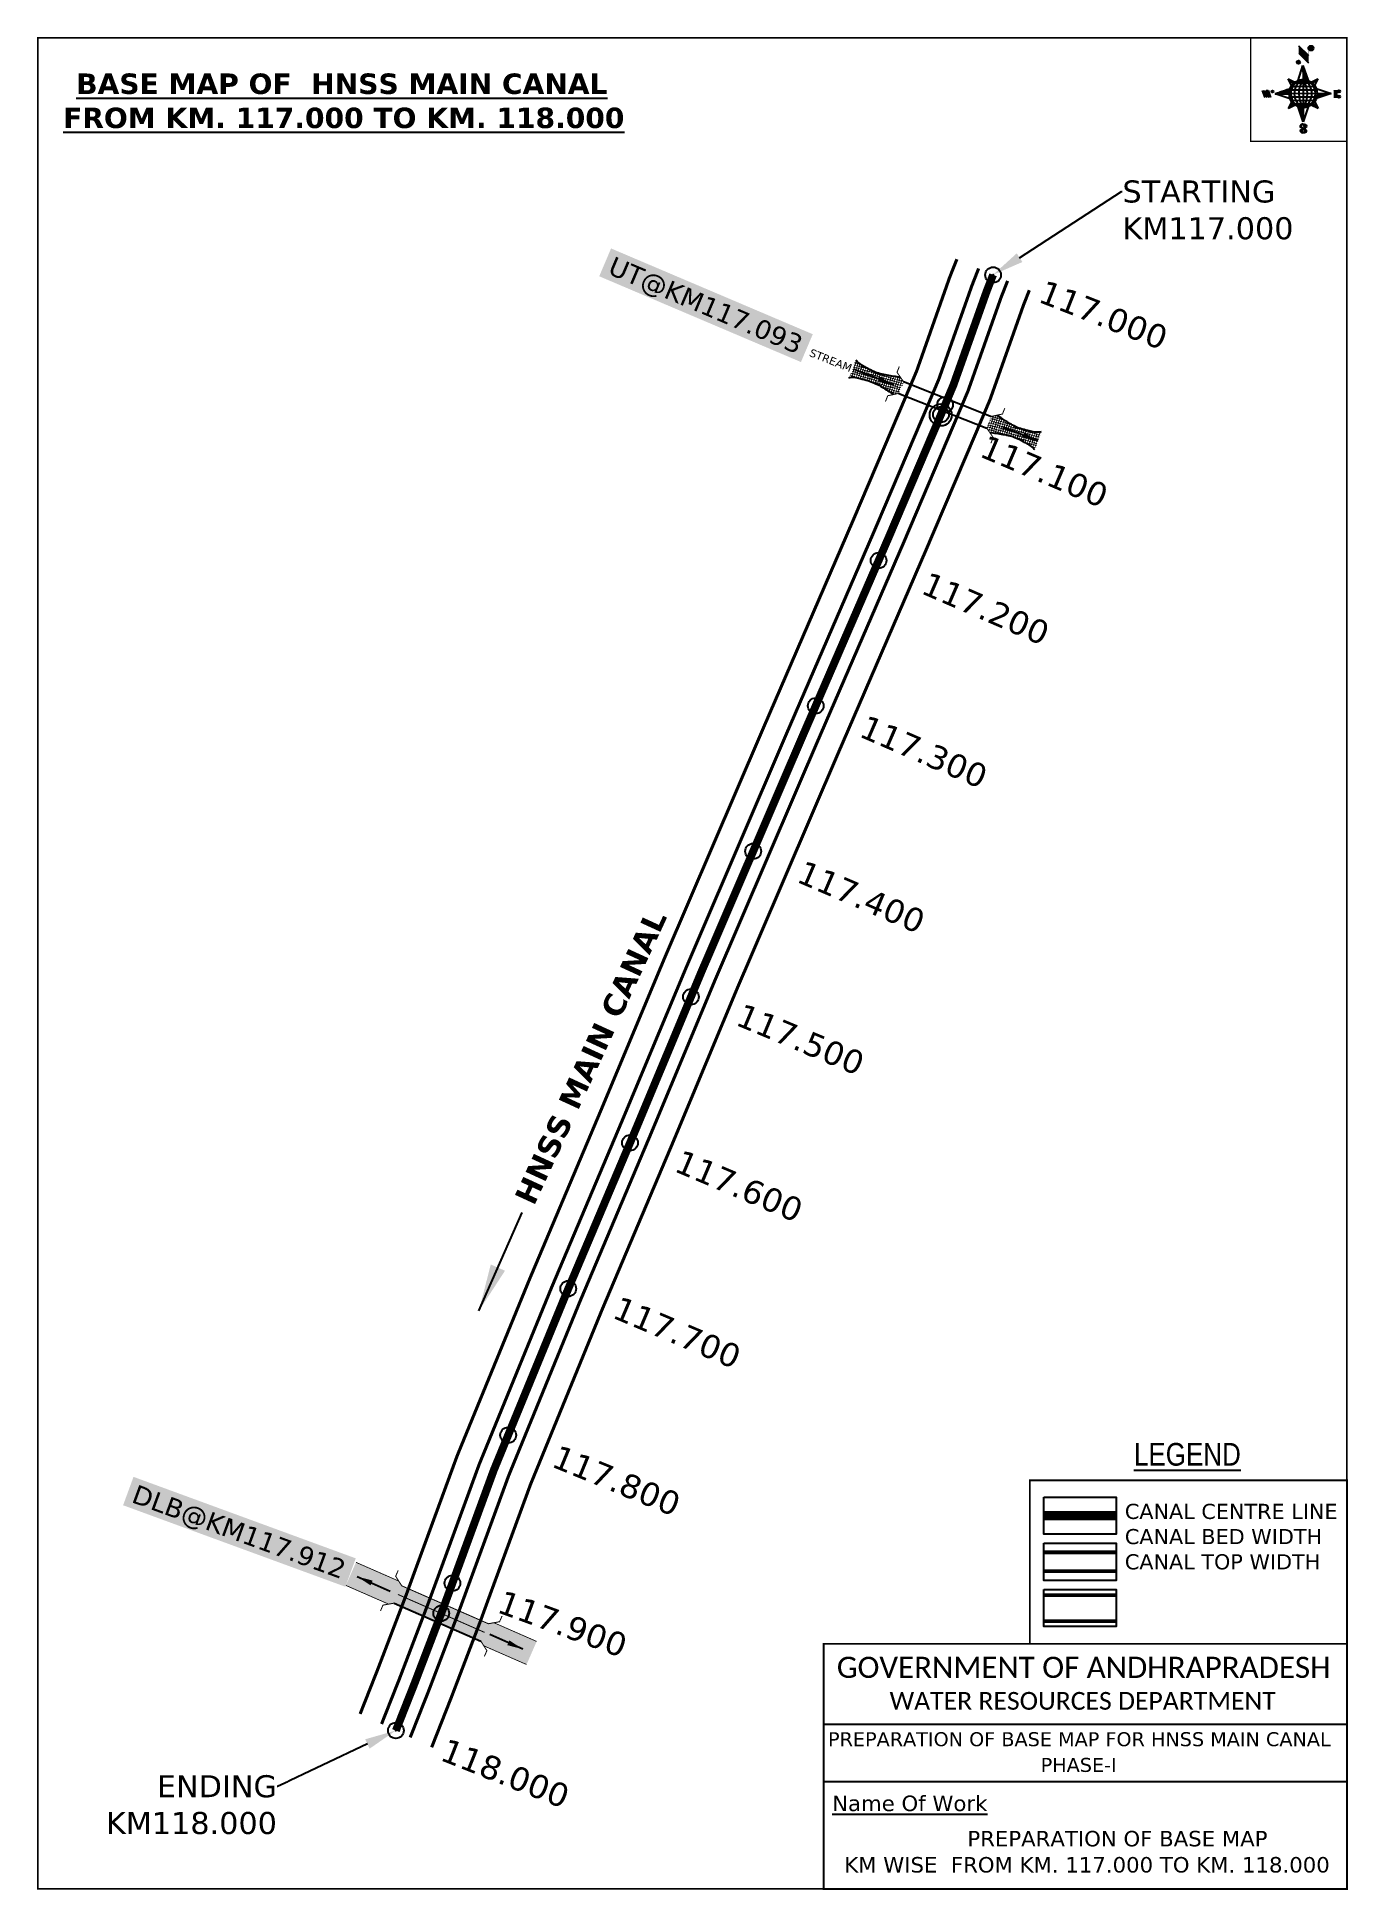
# Model space of a CAD drawing. Header units: inches. Extents: x 767067 to 767899, y 1704660 to 1705836.
import ezdxf
from ezdxf import colors
from ezdxf.entities.mleader import LeaderData, LeaderLine
from ezdxf.enums import TextEntityAlignment as Align
from ezdxf.math import Vec2, Vec3

# ---------------------------------------------------------------- set-up
doc = ezdxf.new("R2010")
doc.units = ezdxf.units.IN
doc.header["$MEASUREMENT"] = 0
doc.header["$PDMODE"] = 32
doc.header["$PDSIZE"] = 10
doc.linetypes.add('ACAD_ISO02W100', pattern=[15, 12, -3])
doc.linetypes.add('HIDDEN2', pattern=[0.1875, 0.125, -0.0625])
for name, color, linetype in [('AQUADUCT', 1, 'Continuous'), ('bord', 1, 'Continuous'), ('CANAL1', 1, 'Continuous'), ('CSMark', 72, 'Continuous'), ('DCBMS', 232, 'Continuous'), ('PAGE', 7, 'Continuous'), ('STRUCTURE', 5, 'Continuous'), ('TEXT', 7, 'Continuous')]:
    doc.layers.add(name, color=color, linetype=linetype)
doc.styles.add('ARIALN', font='ARIALN_1.TTF')
doc.styles.get("Standard").update_dxf_attribs({"font": 'verdana_0.ttf'})
doc.dimstyles.get("Standard").update_dxf_attribs({"dimtxt": 0.18, "dimasz": 0.18, "dimexe": 0.18, "dimexo": 0.0625, "dimgap": 0.09, "dimtad": 0, "dimtih": 1, "dimtoh": 1, "dimdec": 4, "dimzin": 0, "dimdsep": 46, "dimtxsty": 'Standard', "dimcen": 0.09, "dimadec": 0, "dimazin": 0, "dimtfac": 1, "dimtdec": 4, "dimtofl": 0, "dimtmove": 0, "dimatfit": 3, "dimfxl": 0, "dimtolj": 1, "dimtzin": 0, "dimarcsym": 0})
pattern_1 = [(267.297113149, (-8720374.938, 50637915.138), (10.5367255337, -0.497431438), [])]
pattern_2 = [(357.297113149, (-8720374.938, 50637915.138), (0.497431438, 10.5367255337), [])]

# ---------------------------------------------------------------- blocks, each defined once
blk = doc.blocks.new('*X16')
at = {"color": 0, "linetype": 'Continuous'}
for p, q in [((6321.6, 240.5), (6322.3, 241.2)), ((6321.6, 240.3), (6322.3, 241)), ((6321.6, 240.1), (6322.3, 240.8)), ((6321.6, 239.9), (6322.4, 240.7)), ((6321.6, 239.8), (6322.4, 240.6)), ((6321.6, 239.6), (6322.5, 240.5)), ((6321.6, 239.4), (6322.5, 240.3)), ((6321.6, 239.2), (6322.6, 240.2)), ((6321.7, 239.1), (6322.6, 240.1)), ((6321.8, 240.8), (6322.4, 241.4)), ((6321.8, 239), (6322.7, 240)), ((6321.8, 239), (6322.8, 239.9)), ((6321.9, 238.9), (6322.9, 239.8)), ((6322, 238.8), (6323, 239.7)), ((6322.1, 241.3), (6322.4, 241.6)), ((6322.1, 238.7), (6323.1, 239.6)), ((6322.2, 238.6), (6323.1, 239.6)), ((6322.3, 238.5), (6323.2, 239.5)), ((6322.4, 238.5), (6323.3, 239.4)), ((6322.5, 238.4), (6323.4, 239.3)), ((6322.7, 238.4), (6323.6, 239.3)), ((6322.8, 238.3), (6323.7, 239.2)), ((6322.9, 238.3), (6323.8, 239.1)), ((6323.1, 238.2), (6323.9, 239.1)), ((6323.2, 238.2), (6324, 239)), ((6323.3, 238.2), (6324.2, 239)), ((6323.5, 238.1), (6324.3, 238.9)), ((6323.7, 238.1), (6324.4, 238.9)), ((6323.8, 238.1), (6324.6, 238.8)), ((6324.1, 238.2), (6324.7, 238.8)), ((6324.3, 238.3), (6324.9, 238.8)), ((6324.6, 238.3), (6325.1, 238.8)), ((6324.8, 238.4), (6325.2, 238.8)), ((6325.1, 238.5), (6325.4, 238.8)), ((6325.4, 238.6), (6325.6, 238.8))]:
    blk.add_line(p, q, dxfattribs=at)
blk = doc.blocks.new('*X15')
at = {"color": 0, "linetype": 'Continuous'}
for p, q in [((6324.4, 240.3), (6324.5, 240.4)), ((6324.6, 240.3), (6324.8, 240.5)), ((6324.7, 240.2), (6325, 240.5)), ((6324.8, 240.2), (6325.2, 240.6)), ((6325, 240.1), (6325.5, 240.6)), ((6325.1, 240.1), (6325.6, 240.6)), ((6325.2, 240), (6325.8, 240.6)), ((6325.3, 240), (6326, 240.6)), ((6325.4, 239.9), (6326.1, 240.6)), ((6325.5, 239.8), (6326.2, 240.5)), ((6325.6, 239.8), (6326.3, 240.5)), ((6325.7, 239.7), (6326.5, 240.4)), ((6325.9, 239.6), (6326.6, 240.3)), ((6326, 239.5), (6326.7, 240.3)), ((6326, 239.4), (6326.8, 240.2)), ((6326.1, 239.3), (6327, 240.2)), ((6326.2, 239.3), (6327.1, 240.1)), ((6326.3, 239.2), (6327.1, 240)), ((6326.4, 239.1), (6327.2, 239.9)), ((6326.5, 239), (6327.3, 239.8)), ((6326.5, 238.9), (6327.4, 239.7)), ((6326.6, 238.8), (6327.5, 239.6)), ((6326.7, 238.7), (6327.5, 239.5)), ((6326.8, 238.6), (6327.6, 239.4)), ((6326.8, 238.5), (6327.7, 239.3)), ((6326.8, 236.5), (6327.4, 237)), ((6326.9, 238.3), (6327.8, 239.2)), ((6326.9, 238.2), (6327.9, 239.1)), ((6326.9, 236.8), (6327.6, 237.4)), ((6327, 238.1), (6327.8, 239)), ((6327, 237.9), (6327.8, 238.8)), ((6327, 237.8), (6327.8, 238.6)), ((6327, 237.6), (6327.8, 238.4)), ((6327, 237.4), (6327.8, 238.2)), ((6327, 237.3), (6327.8, 238)), ((6327, 237.1), (6327.8, 237.9))]:
    blk.add_line(p, q, dxfattribs=at)
blk = doc.blocks.new('H')
at = {"layer": 'bord', "extrusion": (0.000427885, 0.004792, 0.999988)}
h = blk.add_hatch(dxfattribs=at)
h.set_pattern_fill('LINE', color=8, scale=84.387686, angle=-2.7029, style=0)
h.set_pattern_definition(pattern_2)
h.paths.add_polyline_path([(-492, 786, -0.090992), (-448, 775), (-486, 912)])
h = blk.add_hatch(dxfattribs=at)
h.set_pattern_fill('LINE', color=8, scale=84.387686, angle=-92.7029, style=0)
h.set_pattern_definition(pattern_1)
h.paths.add_polyline_path([(-625, 665, -0.090992), (-615, 710), (-751, 671)])
h = blk.add_hatch(dxfattribs=at)
h.set_pattern_fill('LINE', color=8, scale=84.387686, angle=-2.7029, style=0)
h.set_pattern_definition(pattern_2)
h.paths.add_polyline_path([(-504, 533, -0.090992), (-549, 543), (-510, 406)])
h = blk.add_hatch(dxfattribs=at)
h.set_pattern_fill('LINE', color=8, scale=84.387686, angle=-92.7029, style=0)
h.set_pattern_definition(pattern_1)
h.paths.add_polyline_path([(-246, 647), (-372, 653, -0.090992), (-382, 609)])
for p, q in [((-519, 1020, -1217), (-435, 927, -1216)), ((-516, 1087, -1217), (-432, 994, -1217)), ((-538, 774, -1216), (-487, 906, -1216)), ((-487, 906, -1216), (-493, 780, -1216)), ((-487, 906, -1216), (-448, 769, -1216)), ((-865, 701, -1215), (-847, 638, -1215)), ((-847, 700, -1215), (-829, 637, -1215)), ((-829, 699, -1215), (-811, 636, -1215)), ((-829, 699, -1215), (-811, 698, -1215)), ((-811, 698, -1215), (-794, 635, -1215)), ((-752, 665, -1215), (-615, 704, -1215)), ((-627, 794, -1216), (-567, 760, -1216)), ((-627, 794, -1216), (-584, 747, -1215)), ((-599, 731, -1215), (-627, 794, -1216)), ((-421, 753, -1216), (-359, 781, -1216)), ((-359, 781, -1216), (-405, 739, -1216)), ((-359, 781, -1216), (-392, 721, -1215)), ((-379, 693, -1215), (-246, 641, -1215)), ((-213, 669, -1215), (-217, 601, -1215)), ((-752, 665, -1215), (-625, 659, -1215)), ((-619, 614, -1215), (-752, 665, -1215)), ((-639, 526, -1214), (-606, 585, -1215)), ((-639, 526, -1214), (-593, 568, -1215)), ((-577, 553, -1215), (-639, 526, -1214)), ((-511, 400, -1214), (-549, 537, -1214)), ((-460, 533, -1215), (-511, 400, -1214)), ((-505, 527, -1214), (-511, 400, -1214)), ((-371, 513, -1214), (-431, 546, -1215)), ((-371, 513, -1214), (-414, 560, -1215)), ((-399, 576, -1215), (-371, 513, -1214)), ((-246, 641, -1215), (-383, 603, -1215)), ((-373, 647, -1215), (-246, 641, -1215)), ((-197, 600, -1215), (-194, 668, -1215))]:
    blk.add_line(p, q, dxfattribs=at)
at = {"layer": 'bord', "color": 8, "linetype": 'ByBlock', "extrusion": (0.000427885, 0.004792, 0.999988)}
for p, q in [((-375, 679, -1215), (-620, 691, -1215)), ((-386, 711, -1215), (-605, 722, -1215)), ((-411, 744, -1216), (-578, 752, -1216)), ((-493, 780, -1216), (-505, 527, -1214)), ((-373, 647, -1215), (-625, 659, -1215)), ((-378, 616, -1215), (-623, 628, -1215)), ((-392, 585, -1215), (-611, 595, -1215)), ((-420, 555, -1215), (-587, 562, -1215))]:
    blk.add_line(p, q, dxfattribs=at)
at = {"layer": 'bord', "extrusion": (0.000427885, 0.004792, 0.999988), "elevation": -1212}
for points, const_width in [([(-522, 960), (-516, 1093)], 1.61), ([(-434, 933), (-428, 1066)], 1.61), ([(-870, 707), (-846, 706)], 0.642), ([(-829, 643), (-821, 678)], 0.642), ([(-793, 641), (-782, 694)], 0.642), ([(-223, 676), (-174, 673)], 0.706), ([(-829, 643), (-855, 644)], 0.642), ([(-811, 642), (-784, 641)], 0.642), ([(-177, 605), (-226, 607)], 0.706), ([(-195, 645), (-185, 644)], 0.706)]:
    blk.add_lwpolyline(points, dxfattribs=dict(at, const_width=const_width))
for points, const_width in [([(-414, 1073, 1), (-398, 1058, 1)], 22.3), ([(-530, 950, 1), (-520, 939, 1)], 14.8), ([(-776, 697, 1), (-769, 690, 1)], 8.9), ([(-180, 618, 1), (-173, 611, 1)], 9.79), ([(-178, 667, 1), (-171, 660, 1)], 9.79), ([(-490, 362, 1), (-498, 369, 1)], 11.1), ([(-525, 322, 1), (-533, 329, 1)], 11.1)]:
    blk.add_lwpolyline(points, format="xyb", close=True, dxfattribs=dict(at, const_width=const_width))
for points in [[(-537, 317), (-531, 310), (-520, 307), (-505, 307), (-494, 310), (-486, 318), (-487, 326), (-491, 333), (-494, 336), (-503, 341), (-522, 347), (-530, 352), (-534, 355), (-537, 363), (-537, 373), (-530, 381), (-520, 384), (-504, 384), (-493, 380), (-487, 373)], [(-522, 348), (-526, 354), (-528, 361), (-528, 371), (-526, 375), (-521, 381), (-515, 384)], [(-505, 307), (-499, 312), (-497, 319), (-497, 327), (-501, 335), (-509, 343)]]:
    blk.add_lwpolyline(points, dxfattribs=at)
at = {"layer": 'bord', "extrusion": (0.000427885, 0.004792, 0.999988)}
for centre, radius in [((-406, 1065, -1212), 22.3), ((-525, 944, -1212), 14.8), ((-773, 694, -1212), 8.9), ((-498, 659, -1212), 127), ((-177, 615, -1212), 9.79), ((-174, 663, -1212), 9.79), ((-494, 365, -1212), 11.1), ((-529, 325, -1212), 11.1)]:
    blk.add_circle(centre, radius, dxfattribs=at)
at = {"layer": 'bord', "color": 8, "linetype": 'ByBlock', "extrusion": (0.000427885, 0.004792, 0.999988)}
for centre, radius, start, end in [((-482, 658, -1212), 128, 94.9254, 259.6691), ((-437, 656, -1212), 141, 113.2864, 241.308), ((-316, 651, -1212), 222, 142.5892, 212.0053), ((-560, 662, -1212), 141, 293.2864, 61.308), ((-681, 668, -1212), 222, 322.5892, 32.0053), ((-515, 660, -1212), 128, 274.9254, 79.6691)]:
    blk.add_arc(centre, radius, start, end, dxfattribs=at)
at = {"layer": 'bord', "extrusion": (0.000427885, 0.004792, 0.999988)}
for points in [[(-516, 1093, -1212), (-431, 1000, -1212), (-519, 1026, -1212), (-434, 933, -1212)], [(-864, 707, -1212), (-846, 706, -1212), (-846, 644, -1212), (-829, 643, -1212)], [(-829, 705, -1212), (-811, 704, -1212), (-811, 642, -1212), (-793, 641, -1212)], [(-193, 674, -1212), (-197, 606, -1212), (-213, 675, -1212), (-216, 607, -1212)]]:
    blk.add_solid(points, dxfattribs=at)
at = {"layer": 'bord', "extrusion": (0.000427885, 0.004792, 0.999988), "xscale": 7.977342409717546, "yscale": 7.977342408231451, "zscale": 7.977342408476333, "rotation": 138.0840426661453}
for name, p in [('*X15', (38301, -31929, -1212)), ('*X16', (38314, -31951, -1212))]:
    blk.add_blockref(name, p, dxfattribs=at)
blk = doc.blocks.new('DLB')
at = {"layer": 'STRUCTURE'}
h = blk.add_hatch(dxfattribs=at)
h.set_pattern_fill('DOTS', color=6, scale=20, angle=320.37224793, style=0)
h.paths.add_polyline_path([(769699.5, 1706950), (769699.5, 1706934), (769729.1, 1706934), (769732.1, 1706936), (769792.1, 1706936), (769795.1, 1706934), (769824.7, 1706934), (769824.7, 1706950), (769795.1, 1706950), (769792.1, 1706948), (769732.1, 1706948), (769729.1, 1706950)])
at = {"layer": 'STRUCTURE', "color": 6, "linetype": 'ACAD_ISO02W100', "ltscale": 0.5, "const_width": 0.5}
for points in [[(769699.5, 1706950), (769729.1, 1706950)], [(769795.1, 1706950), (769824.7, 1706950)], [(769699.5, 1706934), (769729.1, 1706934)], [(769795.1, 1706934), (769824.7, 1706934)]]:
    blk.add_lwpolyline(points, dxfattribs=at)
at = {"layer": 'STRUCTURE', "color": 6, "const_width": 0.628}
for points in [[(769726.1, 1706956), (769726.1, 1706952), (769732.1, 1706948), (769792.1, 1706948), (769798.1, 1706952), (769798.1, 1706956)], [(769732.1, 1706942), (769792.1, 1706942)], [(769726.1, 1706928), (769726.1, 1706932), (769732.1, 1706936), (769792.1, 1706936), (769798.1, 1706932), (769798.1, 1706928)]]:
    blk.add_lwpolyline(points, dxfattribs=at)
at = {"layer": 'STRUCTURE', "color": 6}
blk.add_lwpolyline([(769732.1, 1706936), (769792.1, 1706936)], dxfattribs=at)
blk.add_lwpolyline([(769732.1, 1706936), (769792.1, 1706936)], dxfattribs=at)
at = {"layer": 'STRUCTURE', "color": 0}
blk.add_circle((769762.1, 1706942), 1.8, dxfattribs=at)
for points in [[(769703.8, 1706942), (769726.7, 1706942)], [(769818.6, 1706942), (769795.7, 1706942)]]:
    blk.add_leader(points, dimstyle='Standard', override={"dimasz": 10, "dimgap": 0.09, "dimtad": 0}, dxfattribs=at)
blk = doc.blocks.new('UT')
at = {"layer": 'STRUCTURE'}
h = blk.add_hatch(dxfattribs=at)
h.set_pattern_fill('DASH', color=150, scale=8, angle=-39.6278, style=0)
h.set_pattern_definition([(320.372247933, (-4370.464, -6260.8811), (1.40800153113, 0.132407282), [1, -1])])
h.paths.add_polyline_path([(765163, 1700681.9), (765165.6, 1700680.6), (765167.2, 1700680.3), (765169.1, 1700680), (765172.4, 1700679.6), (765176.4, 1700679.3), (765179.5, 1700679.5), (765183.1, 1700679.9), (765187.7, 1700680.9), (765188.9, 1700681.2), (765193.1, 1700682.2), (765196.1, 1700680.2), (765196.1, 1700672.2), (765193.1, 1700670.2), (765190.5, 1700670.8), (765188.1, 1700671.3), (765185.5, 1700671.8), (765183.6, 1700672.1), (765181, 1700672.5), (765180.3, 1700672.5), (765178.5, 1700672.6), (765176.7, 1700672.6), (765174.6, 1700672.5), (765172.5, 1700672.3), (765170.4, 1700672), (765168.5, 1700671.7), (765166.1, 1700671.2), (765165, 1700670.8), (765163, 1700669.7)])
h.paths.add_polyline_path([(765259.1, 1700682.2), (765256.1, 1700680.2), (765256.1, 1700672.2), (765259.1, 1700670.2), (765261.9, 1700671), (765264.4, 1700671.6), (765266.4, 1700672), (765269.1, 1700672.5), (765272.7, 1700673), (765276.1, 1700673.1), (765278.6, 1700672.9), (765281.2, 1700672.7), (765283.9, 1700672.3), (765286.4, 1700671.9), (765288, 1700671.3), (765289.2, 1700670.6), (765289.1, 1700682.7), (765287.6, 1700681.8), (765285.7, 1700681.2), (765283, 1700680.7), (765281.2, 1700680.4), (765276.7, 1700679.9), (765272.7, 1700679.9), (765268.7, 1700680.3), (765264.8, 1700681), (765261.2, 1700681.7)])
at = {"layer": 'STRUCTURE', "color": 150, "const_width": 0.628}
for points in [[(765190.1, 1700688.2), (765190.1, 1700684.2), (765196.1, 1700680.2), (765256.1, 1700680.2), (765262.1, 1700684.2), (765262.1, 1700688.2)], [(765190.1, 1700664.2), (765190.1, 1700668.2), (765196.1, 1700672.2), (765256.1, 1700672.2), (765262.1, 1700668.2), (765262.1, 1700664.2)]]:
    blk.add_lwpolyline(points, dxfattribs=at)
at = {"layer": 'STRUCTURE', "color": 150}
for points in [[(765196.1, 1700680.2), (765256.1, 1700680.2)], [(765196.1, 1700672.2), (765256.1, 1700672.2)], [(765196.1, 1700672.2), (765256.1, 1700672.2)]]:
    blk.add_lwpolyline(points, dxfattribs=at)
at = {"layer": 'STRUCTURE', "color": 0}
blk.add_circle((765226.1, 1700676.2), 1.89, dxfattribs=at)
at = {"layer": 'STRUCTURE', "color": 150}
for points in [[(765163, 1700681.9), (765164.4, 1700681.1), (765167.9, 1700680.2), (765171.2, 1700679.8), (765176.1, 1700679.4), (765184.7, 1700680.3), (765193.1, 1700682.2)], [(765289.1, 1700682.7), (765287.8, 1700681.9), (765284.3, 1700680.9), (765280.9, 1700680.4), (765276.1, 1700679.8), (765267.4, 1700680.5), (765259.1, 1700682.2)], [(765163, 1700669.7), (765164.3, 1700670.6), (765167.8, 1700671.6), (765171.2, 1700672.1), (765176, 1700672.6), (765184.7, 1700672), (765193.1, 1700670.2)], [(765289.2, 1700670.6), (765287.8, 1700671.4), (765284.2, 1700672.3), (765280.9, 1700672.7), (765276.1, 1700673.1), (765267.4, 1700672.2), (765259.1, 1700670.2)]]:
    blk.add_spline(points, degree=3, dxfattribs=at)
at = {"layer": 'STRUCTURE', "color": 0}
blk.add_text('STREAM', height=5, dxfattribs=at).set_placement((765148.2, 1700675.8), align=Align.MIDDLE_CENTER)
for points in [[(765190.9, 1700676), (765164.2, 1700675.8)], [(765289.3, 1700676.7), (765265.4, 1700676.4)]]:
    blk.add_leader(points, dimstyle='Standard', override={"dimasz": 10, "dimgap": 0.09, "dimtad": 0}, dxfattribs=at)

msp = doc.modelspace()

# ---------------------------------------------------------------- linework, layer by layer
at = {"color": 3}
msp.add_circle((767640.9, 1705596.3), 7, dxfattribs=at)
for p in [(767674.1, 1705685.2), (767641, 1705596.6), (767601.4, 1705503.9), (767561.5, 1705411.6), (767521.8, 1705319.3), (767482.3, 1705226.9), (767443.6, 1705134.2), (767404.4, 1705041.6), (767366.3, 1704948.6), (767330.9, 1704854.6), (767295, 1704761.1)]:
    msp.add_point(p, dxfattribs=at)
at = {"layer": 'CANAL1', "color": 200, "const_width": 2}
for points in [[(767651.1, 1705695.2), (767646.5, 1705683.6), (767625.6, 1705624.3), (767617.9, 1705606.1), (767585.2, 1705529.3), (767529.1, 1705399.5), (767465.6, 1705251.6), (767424.6, 1705153.5), (767379.8, 1705047.5), (767333.9, 1704935.5), (767307.2, 1704862.7), (767301.7, 1704847.6), (767283.4, 1704799.7), (767272.3, 1704771.6)], [(767697.1, 1705675.5), (767693.4, 1705666.1), (767672.2, 1705606.2), (767663.9, 1705586.5), (767631.1, 1705509.6), (767575, 1705379.8), (767511.6, 1705232.1), (767470.7, 1705134.1), (767425.9, 1705028.3), (767380.5, 1704917.4), (767354.1, 1704845.5), (767348.5, 1704830.1), (767330, 1704781.6), (767317.7, 1704750.4)]]:
    msp.add_lwpolyline(points, dxfattribs=at)
at = {"layer": 'CANAL1', "color": 5, "const_width": 2}
for points in [[(767664.9, 1705689.3), (767660.6, 1705678.3), (767639.6, 1705618.9), (767631.7, 1705600.2), (767599, 1705523.4), (767542.8, 1705393.6), (767479.4, 1705245.8), (767438.4, 1705147.7), (767393.6, 1705041.8), (767347.9, 1704930.1), (767321.3, 1704857.5), (767315.7, 1704842.3), (767297.4, 1704794.3), (767285.9, 1704765.2)], [(767304.1, 1704756.7), (767316.1, 1704787), (767334.5, 1704835.3), (767340.1, 1704850.6), (767366.6, 1704922.9), (767412.1, 1705034.1), (767456.9, 1705140), (767497.8, 1705238), (767561.2, 1705385.7), (767617.4, 1705515.5), (767650.1, 1705592.4), (767658.2, 1705611.6), (767679.3, 1705671.3), (767683.3, 1705681.4)]]:
    msp.add_lwpolyline(points, dxfattribs=at)
at = {"layer": 'CANAL1', "color": 1, "linetype": 'HIDDEN2', "ltscale": 100, "const_width": 5}
msp.add_lwpolyline([(767674.1, 1705685.3), (767670, 1705674.8), (767648.9, 1705615.3), (767640.9, 1705596.3), (767608.2, 1705519.5), (767552, 1705389.7), (767488.6, 1705241.9), (767447.7, 1705143.8), (767402.9, 1705037.9), (767357.2, 1704926.5), (767330.7, 1704854.1), (767325.1, 1704838.8), (767306.7, 1704790.6), (767295, 1704761)], dxfattribs=at)
at = {"layer": 'CANAL1', "color": 1, "linetype": 'HIDDEN2', "ltscale": 100, "const_width": 6, "elevation": -0.4}
msp.add_lwpolyline([(767752.3, 1704897.5), (767706.3, 1704897.5)], dxfattribs=at)
at = {"layer": 'CANAL1', "color": 5, "const_width": 2.4, "elevation": -0.4}
for points in [[(767752.3, 1704874.2), (767706.3, 1704874.2)], [(767752.3, 1704862.2), (767706.3, 1704862.2)]]:
    msp.add_lwpolyline(points, dxfattribs=at)
at = {"layer": 'CANAL1', "color": 200, "const_width": 2.4, "elevation": -0.4}
for points in [[(767752.3, 1704847), (767706.3, 1704847)], [(767752.3, 1704830.5), (767706.3, 1704830.5)]]:
    msp.add_lwpolyline(points, dxfattribs=at)
at = {"layer": 'PAGE', "const_width": 1}
msp.add_lwpolyline([(767067.7, 1705835.7), (767067.7, 1704660.5), (767898.7, 1704660.5), (767898.7, 1705835.7), (767067.7, 1705835.7)], dxfattribs=at)
at = {"layer": 'PAGE'}
for points, const_width in [([(767898.7, 1705835.7), (767837.6, 1705835.7), (767837.6, 1705770), (767898.7, 1705770)], 1), ([(767898.7, 1704816.1), (767697.4, 1704816.1), (767697.4, 1704919.9), (767898.7, 1704919.9)], 1.2), ([(767566.6, 1704816.1), (767898.7, 1704816.1), (767898.7, 1704660.5), (767566.6, 1704660.5)], 1.2)]:
    msp.add_lwpolyline(points, close=True, dxfattribs=dict(at, const_width=const_width))
at = {"layer": 'PAGE', "elevation": -0.4}
for points in [[(767706.3, 1704909.2), (767752.3, 1704909.2), (767752.3, 1704885.7), (767706.3, 1704885.7)], [(767706.3, 1704880), (767752.3, 1704880), (767752.3, 1704856.4), (767706.3, 1704856.4)], [(767706.3, 1704850.7), (767752.3, 1704850.7), (767752.3, 1704827.2), (767706.3, 1704827.2)]]:
    msp.add_lwpolyline(points, close=True, dxfattribs=at)
at = {"layer": 'PAGE'}
for points in [[(767566.6, 1704765.1), (767898.7, 1704765.1)], [(767566.6, 1704728.8), (767898.7, 1704728.8)]]:
    msp.add_lwpolyline(points, dxfattribs=at)
at = {"layer": 'STRUCTURE', "color": 0}
for p in [(767643.6, 1705602.8), (767643.6, 1705602.7), (767323.8, 1704835.5)]:
    msp.add_point(p, dxfattribs=at)

# ---------------------------------------------------------------- block references
at = {"layer": 'AQUADUCT', "color": 1, "xscale": 0.0703495379661093, "yscale": 0.07034953800030053, "zscale": 0.07034953795990817, "rotation": 3.078330607406165}
msp.add_blockref('H', (767908.4, 1705756.3, 85.4), dxfattribs=at)
at = {"layer": 'STRUCTURE', "color": 0}
for name, p, rotation in [('UT', (-569521.9, 405657), 338.4169433058788), ('DLB', (-622466.3, 449977.6), 336.3527079302614)]:
    msp.add_blockref(name, p, dxfattribs=dict(at, rotation=rotation))

# ---------------------------------------------------------------- texts
at = {"layer": 'CANAL1', "insert": (767369.5, 1705098.7), "char_height": 14, "width": 205.129, "attachment_point": 1, "rotation": 65.2768}
msp.add_mtext('\\pi0.96322;{\\fVerdana|b1|i0|c0|p34;HNSS MAIN CANAL}', dxfattribs=at)
at = {"layer": 'CSMark', "color": 1}
for s, rotation, p in [('117.000', 338.5436, (767704.6, 1705675.4)), ('117.100', 336.9617, (767667.5, 1705577.2)), ('117.200', 336.6093, (767630.4, 1705490.3)), ('117.300', 336.6093, (767591.1, 1705399.4)), ('117.400', 336.7654, (767551.4, 1705307.1)), ('117.500', 337.3465, (767512.6, 1705216.3)), ('117.600', 337.0701, (767473.7, 1705123.4)), ('117.700', 337.0701, (767434.4, 1705030.4)), ('117.800', 337.733, (767395.7, 1704935.9)), ('117.900', 339.8614, (767360.9, 1704843.5)), ('118.000', 338.4143, (767324.9, 1704749.6))]:
    msp.add_text(s, height=15, rotation=rotation, dxfattribs=at).set_placement(p, align=Align.MIDDLE_LEFT)
at = {"layer": 'PAGE', "extrusion": (0.000201441, 0.004807, 0.999988), "style": 'ARIALN'}
msp.add_text('%%ULEGEND', height=14.4, rotation=359.9999, dxfattribs=at).set_placement((767797.4, 1704916, 8350), align=Align.MIDDLE)
at = {"layer": 'PAGE', "extrusion": (0.000201441, 0.004807, 0.999988)}
for s, height, p in [('PREPARATION OF BASE MAP FOR HNSS MAIN CANAL', 8.878, (767569.3, 1704730.7, 8349.1)), ('%%UName Of Work', 9.822, (767571.9, 1704689.5, 8347.7))]:
    msp.add_text(s, height=height, rotation=359.9999, dxfattribs=at).set_placement(p)
for s, height, p in [('PHASE-I', 8.88, (767728.4, 1704718.8, 8349)), ('PREPARATION OF BASE MAP', 9.822, (767753, 1704672, 8347.8)), ('KM WISE  FROM KM. 117.000 TO KM. 118.000', 9.822, (767733.7, 1704655.4, 8347.8))]:
    msp.add_text(s, height=height, rotation=359.9999, dxfattribs=at).set_placement(p, align=Align.MIDDLE_CENTER)
at = {"layer": 'PAGE', "extrusion": (0.000201441, 0.004807, 0.999988), "attachment_point": 1, "text_direction": (1, -1e-06, -0.000201)}
for s, insert, char_height, width in [('CANAL CENTRE LINE CANAL BED WIDTH {\\H2.3741x; }CANAL TOP WIDTH{\\H1.9188x; }', (767757.7, 1704905, -0.4), 9.6, 168.926), ('\\pi3.5885;{\\fCalibri|b0|i0|c0|p34;\\H1.3333x;GOVERNMENT OF ANDHRAPRADESH\\P\\pi37.073;\\H0.83998x;WATER RESOURCES DEPARTMENT}', (767571.3, 1704807.9, -1.3), 10.059, 321.276)]:
    msp.add_mtext(s, dxfattribs=dict(at, insert=insert, char_height=char_height, width=width))
at = {"layer": 'STRUCTURE', "color": 5, "char_height": 12, "attachment_point": 1, "bg_fill": 1, "box_fill_scale": 1.3, "bg_fill_color": 7, "bg_fill_true_color": 16777215, "bg_fill_transparency": 4390977}
for s, insert, width, rotation in [('UT@KM117.093', (767433.5, 1705697.3), 131.943, 336.9617), ('DLB@KM117.912', (767130.6, 1704917.5), 143.064, 339.8614)]:
    msp.add_mtext(s, dxfattribs=dict(at, insert=insert, width=width, rotation=rotation))
at = {"layer": 'TEXT', "color": 1, "insert": (767070.3, 1705813.1), "char_height": 13, "width": 379.826, "attachment_point": 1}
msp.add_mtext('\\pi21.755;{\\fVerdana|b1|i0|c0|p34;\\LBASE MAP OF  HNSS MAIN CANAL \\P\\pi13.452;FROM KM. 117.000 TO KM. 118.000}', dxfattribs=at)

# ---------------------------------------------------------------- leaders
at = {"layer": 'CANAL1'}
msp.add_leader([(767347.7, 1705027.5), (767375.1, 1705090)], dimstyle='Standard', override={"dimasz": 30, "dimgap": 0.09, "dimtad": 0}, dxfattribs=at)
at = {"layer": 'DCBMS', "color": 5}
ml = msp.add_multileader_mtext('Standard', dxfattribs=at)
ml.set_content('STARTING\\PKM117.000', color=5)
ml.set_leader_properties()
ml.build(insert=Vec2(0, 0))
ml.multileader.update_dxf_attribs({"dogleg_length": 0.36, "arrow_head_size": 20})
ctx = ml.context
ctx.base_point, ctx.char_height, ctx.arrow_head_size, ctx.landing_gap_size, ctx.plane_origin = Vec3(767756.1, 1705738.1), 14, 20, 0.09, Vec3(767903.1, 1705802.4)
notes = []
notes.append((ctx, [(1, (1, 1, 0), (767755.7, 1705738.1), (1, 0), 0.36, [(0, [(767674.1, 1705685.3)], 0, [])])]))
ctx.mtext.insert, ctx.mtext.flow_direction = Vec3(767756.2, 1705745.2), 5
for ctx, leaders in notes:
    for number, flags, end, landing, length, lines in leaders:
        leader = LeaderData()
        leader.index, (leader.has_last_leader_line, leader.has_dogleg_vector, leader.attachment_direction) = number, flags
        leader.last_leader_point, leader.dogleg_vector, leader.dogleg_length = Vec3(end), Vec3(landing), length
        for number, points, colour, breaks in lines:
            line = LeaderLine()
            line.index, line.vertices, line.color, line.breaks = number, Vec3.list(points), colors.encode_raw_color(colour), breaks
            leader.lines.append(line)
        ctx.leaders.append(leader)

# ---------------------------------------------------------------- next in the draw order: leaders
ml = msp.add_multileader_mtext('Standard', dxfattribs=at)
ml.set_content('ENDING \\PKM118.000', color=5)
ml.set_leader_properties()
ml.build(insert=Vec2(0, 0))
ml.multileader.update_dxf_attribs({"dogleg_length": 0.36, "arrow_head_size": 20})
ctx = ml.context
ctx.base_point, ctx.char_height, ctx.arrow_head_size, ctx.landing_gap_size, ctx.plane_origin = Vec3(767112.6, 1704725.5), 14, 20, 0.09, Vec3(767255.9, 1704647.2)
ctx.text_align_type = 2
notes = []
notes.append((ctx, [(0, (1, 1, 0), (767219.9, 1704725.5), (-1, 0), 0.36, [(0, [(767295, 1704761.1)], 0, [])])]))
ctx.mtext.insert, ctx.mtext.width, ctx.mtext.alignment, ctx.mtext.flow_direction = Vec3(767219.5, 1704732.7), 108.896, 3, 5
ctx.mtext.has_bg_fill, ctx.mtext.bg_color, ctx.mtext.bg_scale_factor, ctx.mtext.bg_transparency, ctx.mtext.use_window_bg_color = 1, -1027028792, 1.5, 0, 1
for ctx, leaders in notes:
    for number, flags, end, landing, length, lines in leaders:
        leader = LeaderData()
        leader.index, (leader.has_last_leader_line, leader.has_dogleg_vector, leader.attachment_direction) = number, flags
        leader.last_leader_point, leader.dogleg_vector, leader.dogleg_length = Vec3(end), Vec3(landing), length
        for number, points, colour, breaks in lines:
            line = LeaderLine()
            line.index, line.vertices, line.color, line.breaks = number, Vec3.list(points), colors.encode_raw_color(colour), breaks
            leader.lines.append(line)
        ctx.leaders.append(leader)

doc.saveas('drawing.dxf')
